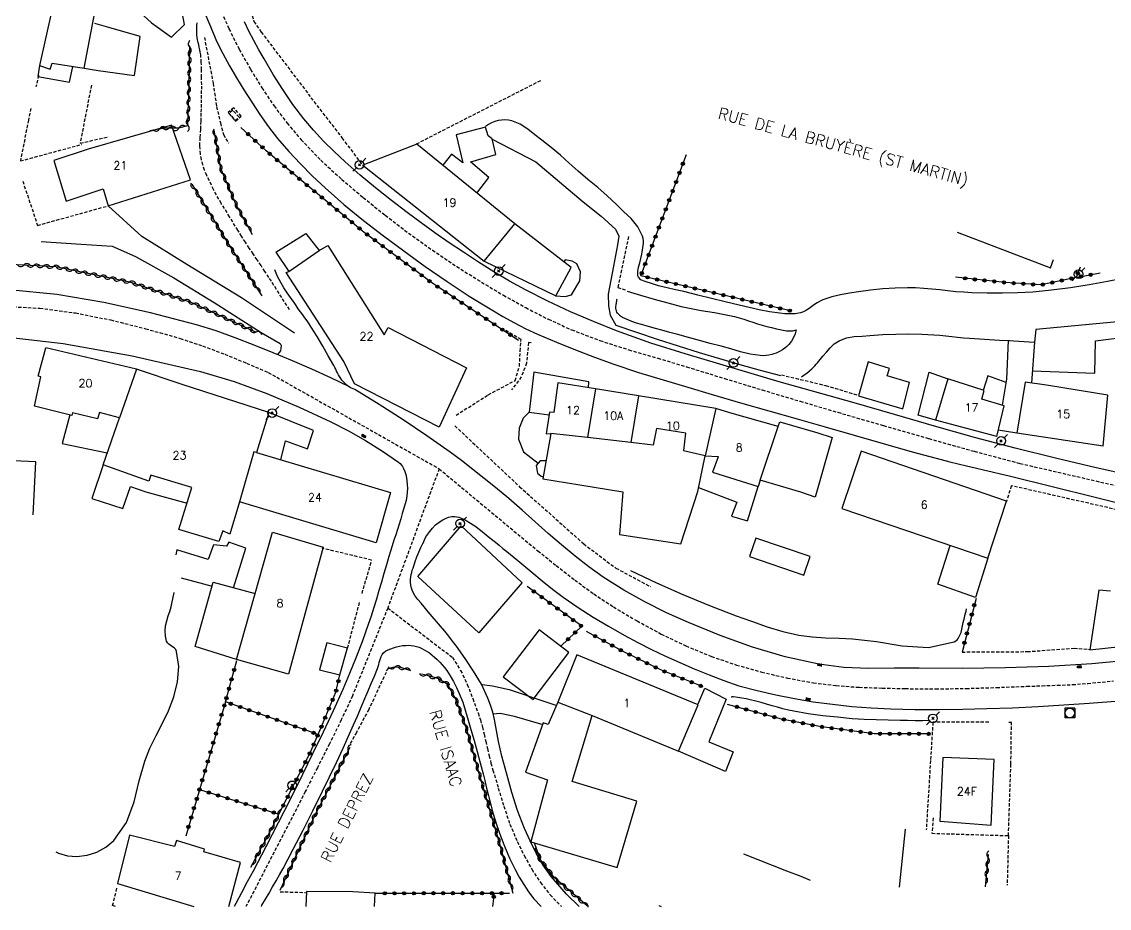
# Model space of a CAD drawing. Header units: millimetres. Extents: x 176000 to 177001, y 163000 to 164001.
# Drawn here: x 176612.2 to 176779.9, y 162999.7 to 163136.3 of the extents above; entities that cross this region are included whole.
import ezdxf
from ezdxf.enums import TextEntityAlignment as Align

# ---------------------------------------------------------------- set-up
doc = ezdxf.new("R2010")
doc.units = ezdxf.units.MM
doc.linetypes.add('DASHED', pattern=[0.75, 0.5, -0.25])
doc.layers.get('0').update_dxf_attribs({"linetype": 'CONTINUOUS'})
for name, color, linetype in [('W0001', 6, 'DASHED'), ('W0008', 7, 'CONTINUOUS'), ('W0014', 7, 'CONTINUOUS'), ('W0017', 7, 'CONTINUOUS'), ('W0070', 7, 'DASHED'), ('W0101', 7, 'CONTINUOUS'), ('W0104', 1, 'CONTINUOUS'), ('W0112', 1, 'DASHED'), ('W0211', 2, 'CONTINUOUS'), ('W0214', 2, 'CONTINUOUS'), ('W0300', 7, 'CONTINUOUS'), ('W0303', 7, 'CONTINUOUS'), ('W0310', 3, 'CONTINUOUS'), ('W0322', 7, 'CONTINUOUS'), ('W0323', 7, 'CONTINUOUS'), ('W0333', 7, 'CONTINUOUS'), ('W0401', 7, 'CONTINUOUS'), ('W0420', 7, 'CONTINUOUS'), ('W0473', 7, 'CONTINUOUS'), ('W0989', 7, 'CONTINUOUS'), ('W0991', 7, 'CONTINUOUS'), ('W1102', 7, 'CONTINUOUS')]:
    doc.layers.add(name, color=color, linetype=linetype)
doc.styles.get("Standard").update_dxf_attribs({"font": 'romans.shx', "width": 0.85})

# ---------------------------------------------------------------- blocks, each defined once
blk = doc.blocks.new('T473')
for p, q in [((-0.166667, 0.166667), (0.166667, -0.166667)), ((-0.166667, -0.166667), (0.166667, 0.166667)), ((0.500001, 0.500001), (1.000002, 1.000002)), ((-1.000002, -1.000002), (-0.500001, -0.500001))]:
    blk.add_line(p, q)
blk.add_ellipse((0, 0), major_axis=(0.471405, 0.471405), ratio=1, start_param=5.4977871438, end_param=11.780972451)
blk = doc.blocks.new('T401')
for p, q in [((-0.3, 0.3), (0, 0.3)), ((-0.3, -0.25), (-0.3, 0.3)), ((-0.3, 0.15), (0, 0.15)), ((-0.3, 0), (0, 0)), ((0, 0.3), (0, -0.25)), ((-0.3, -0.15), (0, -0.15)), ((-0.3, -0.25), (-0.3, -0.3)), ((-0.3, -0.3), (0, -0.3)), ((0, -0.3), (0, -0.25))]:
    blk.add_line(p, q)
blk = doc.blocks.new('T420')
for p, q in [((0.75, 0.75), (-0.75, 0.75)), ((-0.75, 0.75), (-0.75, -0.75)), ((0.75, 0.75), (0.75, -0.75)), ((0.75, -0.75), (-0.75, -0.75))]:
    blk.add_line(p, q)
blk.add_ellipse((0, 0), major_axis=(-0.53, 0.53), ratio=1, start_param=3.926991, end_param=10.210176)
blk = doc.blocks.new('t310o')
at = {"color": 0, "linetype": 'Continuous'}
for centre, start, end in [((-0.5, 0.38), 216.8699, 323.1304), ((0.5, -0.37), 36.8699, 143.1303)]:
    blk.add_arc(centre, 0.625, start, end, dxfattribs=at)
blk = doc.blocks.new('t323o')
at = {"color": 0, "linetype": 'Continuous'}
for radius in [0.25, 0.15]:
    blk.add_circle((0, 0), radius, dxfattribs=at)
blk = doc.blocks.new('t322o')
at = {"color": 0, "linetype": 'Continuous'}
for radius in [0.25, 0.15]:
    blk.add_circle((0, 0), radius, dxfattribs=at)

msp = doc.modelspace()

# ---------------------------------------------------------------- linework, layer by layer
at = {"layer": 'W0001'}
for points in [[(176642.76, 163138.49), (176644.19, 163135.24), (176645.78, 163132.06), (176647.52, 163128.97), (176649.27, 163126.12), (176651.14, 163123.36), (176653.15, 163120.69), (176655.31, 163118.14), (176658.34, 163114.99), (176661.56, 163112.04), (176664.89, 163109.23), (176668.29, 163106.5), (176671.87, 163103.76), (176675.54, 163101.13), (176679.29, 163098.61), (176683.11, 163096.21), (176686.49, 163094.2), (176689.93, 163092.27), (176693.43, 163090.47), (176697.02, 163088.85), (176701.38, 163087.19), (176705.82, 163085.78), (176710.29, 163084.48), (176714.74, 163083.15), (176720.56, 163081.36), (176726.39, 163079.59), (176732.23, 163077.85), (176738.07, 163076.14), (176745.07, 163074.1), (176752.07, 163072.09), (176759.09, 163070.14), (176766.14, 163068.27), (176782.76, 163064.43)], [(176610.21, 163092.45), (176615.04, 163092.18), (176620.53, 163091.45), (176625.97, 163090.37), (176631.34, 163089.03), (176636.65, 163087.52), (176640.12, 163086.38), (176643.53, 163085.09), (176646.9, 163083.71), (176650.25, 163082.29), (176676.59, 163067.44)], [(176676.59, 163067.44), (176668.67, 163045.99)], [(176676.59, 163067.44), (176691.81, 163054.79), (176694.64, 163052.54), (176697.5, 163050.3), (176700.43, 163048.16), (176703.46, 163046.16), (176707.1, 163044), (176710.82, 163041.98), (176714.64, 163040.15), (176718.56, 163038.53), (176722.41, 163037.21), (176726.32, 163036.11), (176730.28, 163035.2), (176734.28, 163034.47), (176737.81, 163034.03), (176741.36, 163033.78), (176744.91, 163033.65), (176748.45, 163033.57), (176753.14, 163033.53), (176757.83, 163033.6), (176762.51, 163033.74), (176767.2, 163033.93), (176769.54, 163034.01), (176771.88, 163034.09), (176774.23, 163034.19), (176776.57, 163034.37), (176780.54, 163034.75)], [(176668.67, 163045.99), (176663.23, 163032.47), (176661.5, 163028.74), (176659.68, 163025.05), (176657.82, 163021.39), (176655.96, 163017.72), (176654.94, 163015.71), (176653.91, 163013.71), (176652.87, 163011.7), (176651.83, 163009.7), (176650.79, 163007.7), (176649.75, 163005.7), (176648.72, 163003.7), (176647.69, 163001.68), (176646.81, 163000)], [(176668.67, 163045.99), (176678.63, 163038.39), (176679.9, 163036.38), (176680.92, 163034.23), (176681.78, 163032.03), (176682.58, 163029.82), (176682.94, 163028.74), (176683.26, 163027.64), (176683.54, 163026.54), (176683.79, 163025.43), (176684.04, 163024.32), (176684.3, 163023.22), (176684.58, 163022.11), (176684.89, 163021.02), (176685.71, 163018.24), (176686.55, 163015.45), (176687.49, 163012.7), (176688.63, 163010.02), (176689.7, 163007.85), (176690.88, 163005.73), (176692.2, 163003.69), (176693.71, 163001.78), (176695.43, 163000)]]:
    msp.add_lwpolyline(points, dxfattribs=at)
at = {"layer": 'W0008'}
for points in [[(176642.29, 163133.33), (176643.26, 163131.42), (176644.29, 163129.53), (176645.36, 163127.67), (176646.48, 163125.84), (176647.7, 163123.92), (176648.96, 163122.02), (176650.28, 163120.15), (176651.69, 163118.35), (176653.41, 163116.35), (176655.21, 163114.42), (176657.08, 163112.55), (176659, 163110.74), (176661.92, 163108.17), (176664.94, 163105.71), (176668.02, 163103.33), (176671.14, 163101.01), (176674.45, 163098.62), (176677.82, 163096.3), (176681.23, 163094.05), (176684.71, 163091.91), (176686.43, 163090.9), (176688.19, 163089.94), (176689.96, 163089.03), (176691.76, 163088.16)], [(176662.78, 163080.06), (176659.87, 163081.45), (176656.94, 163082.79), (176653.99, 163084.08), (176651.01, 163085.31), (176648.09, 163086.49), (176645.16, 163087.64), (176642.2, 163088.71), (176639.18, 163089.62), (176632.08, 163091.47), (176624.91, 163093.08), (176617.66, 163094.31), (176610.33, 163095.03), (176605.5, 163095.11), (176600.69, 163094.83), (176595.9, 163094.34), (176591.14, 163093.75), (176579.7, 163092.14), (176568.31, 163090.19), (176556.99, 163087.9), (176545.73, 163085.28)], [(176670.34, 163068.47), (176670.57, 163068.26), (176670.77, 163068.02), (176670.95, 163067.77), (176671.11, 163067.5), (176671.3, 163067.04), (176671.45, 163066.56), (176671.55, 163066.07), (176671.63, 163065.57), (176671.68, 163065), (176671.7, 163064.42), (176671.67, 163063.85), (176671.62, 163063.27), (176671.49, 163062.58), (176671.31, 163061.9), (176671.1, 163061.24), (176670.9, 163060.57), (176670.66, 163059.74), (176670.41, 163058.9), (176670.15, 163058.07), (176669.89, 163057.25), (176669.62, 163056.42), (176669.36, 163055.59), (176669.1, 163054.76), (176668.84, 163053.93), (176668.45, 163052.62), (176668.06, 163051.31), (176667.69, 163049.99), (176667.31, 163048.68), (176666.92, 163047.36), (176666.53, 163046.05), (176666.11, 163044.74), (176665.67, 163043.45), (176664.76, 163040.92), (176663.79, 163038.41), (176662.77, 163035.92), (176661.72, 163033.44), (176660.24, 163030.14), (176658.7, 163026.86), (176657.12, 163023.61), (176655.52, 163020.36), (176653.66, 163016.61), (176651.77, 163012.88), (176649.86, 163009.17), (176647.91, 163005.47)], [(176698.17, 163000), (176696.24, 163001.88), (176693.84, 163004.64), (176692.6, 163006.37), (176691.54, 163008.21), (176690.6, 163010.11), (176689.74, 163012.04), (176688.69, 163014.77), (176687.81, 163017.56), (176687.03, 163020.37), (176686.27, 163023.18), (176685.99, 163024.3), (176685.75, 163025.42), (176685.54, 163026.54), (176685.33, 163027.67), (176685.11, 163028.8), (176684.84, 163029.92), (176684.51, 163031.03), (176684.11, 163032.11), (176683.1, 163034.24), (176681.9, 163036.26), (176680.59, 163038.2), (176679.25, 163040.11), (176678.67, 163040.9), (176678.07, 163041.67), (176677.44, 163042.43), (176676.81, 163043.17), (176676.17, 163043.91), (176675.53, 163044.66), (176674.91, 163045.41), (176674.29, 163046.18), (176673.82, 163046.75), (176673.32, 163047.32), (176672.86, 163047.93), (176672.5, 163048.6), (176672.34, 163049.04), (176672.24, 163049.5), (176672.19, 163049.96), (176672.19, 163050.43), (176672.22, 163050.78), (176672.28, 163051.13), (176672.36, 163051.48), (176672.45, 163051.82), (176672.56, 163052.15), (176672.67, 163052.49), (176672.79, 163052.82), (176672.91, 163053.15), (176673.17, 163053.88), (176673.46, 163054.6), (176673.78, 163055.31), (176674.13, 163056.01)], [(176649.18, 163000), (176649.28, 163000.19), (176649.82, 163001.14), (176650.37, 163002.07), (176650.92, 163003.01), (176651.46, 163003.95), (176652, 163004.9), (176652.52, 163005.85), (176654.09, 163008.81), (176655.63, 163011.78), (176657.13, 163014.76), (176658.62, 163017.76), (176659.69, 163019.96), (176660.74, 163022.18), (176661.77, 163024.4), (176662.78, 163026.63), (176663.38, 163027.98), (176663.98, 163029.34), (176664.56, 163030.7), (176665.15, 163032.07), (176665.64, 163033.21), (176666.13, 163034.36), (176666.61, 163035.51), (176667.09, 163036.66), (176667.2, 163036.96), (176667.28, 163037.27), (176667.36, 163037.58), (176667.44, 163037.89), (176667.54, 163038.21), (176667.66, 163038.52), (176667.82, 163038.81), (176668.03, 163039.08), (176668.36, 163039.37), (176668.75, 163039.57), (176669.16, 163039.72), (176669.56, 163039.86), (176670.02, 163040), (176670.48, 163040.11), (176670.95, 163040.19), (176671.43, 163040.24), (176671.85, 163040.25), (176672.27, 163040.23), (176672.69, 163040.17), (176673.11, 163040.08), (176673.52, 163039.94), (176673.91, 163039.77), (176674.29, 163039.57), (176674.66, 163039.35), (176675.09, 163039.06), (176675.49, 163038.74), (176675.89, 163038.41), (176676.27, 163038.06), (176676.67, 163037.67), (176677.05, 163037.26), (176677.41, 163036.83), (176677.75, 163036.38), (176678.31, 163035.53), (176678.81, 163034.65), (176679.27, 163033.74), (176679.69, 163032.82), (176680.22, 163031.47), (176680.67, 163030.08), (176681.08, 163028.69), (176681.49, 163027.29), (176681.98, 163025.59), (176682.44, 163023.87), (176682.89, 163022.15), (176683.35, 163020.43), (176683.61, 163019.44), (176683.86, 163018.44), (176684.11, 163017.44), (176684.36, 163016.44), (176684.61, 163015.44), (176684.88, 163014.44), (176685.17, 163013.45), (176685.49, 163012.47), (176686.1, 163010.74), (176686.76, 163009.03), (176687.49, 163007.35), (176688.3, 163005.7), (176688.94, 163004.52), (176689.62, 163003.37), (176690.37, 163002.25), (176691.2, 163001.19), (176692.29, 163000)], [(176722.8, 163034), (176725.63, 163033.26), (176728.48, 163032.61), (176731.35, 163032.04), (176734.23, 163031.56), (176737.21, 163031.15), (176740.21, 163030.84), (176743.2, 163030.61), (176746.2, 163030.44), (176749.91, 163030.33), (176753.61, 163030.33), (176757.31, 163030.39), (176761.01, 163030.49), (176764.97, 163030.63), (176768.92, 163030.82), (176772.87, 163031.06), (176776.81, 163031.33), (176781.52, 163031.71), (176786.22, 163032.13), (176790.92, 163032.61), (176795.61, 163033.13)]]:
    msp.add_lwpolyline(points, dxfattribs=at)
at = {"layer": 'W0014'}
for points in [[(176640.46, 163137.62), (176641.02, 163136.31), (176641.34, 163135.57), (176641.65, 163134.83), (176641.96, 163134.09), (176642.26, 163133.35)], [(176784.16, 163066.22), (176777.87, 163067.6), (176771.61, 163069.06), (176765.36, 163070.6), (176759.14, 163072.25), (176752.94, 163074), (176746.76, 163075.8), (176740.58, 163077.58), (176736.73, 163078.66), (176732.87, 163079.74), (176729.02, 163080.83), (176725.18, 163081.96), (176719.85, 163083.55), (176714.51, 163085.13), (176709.2, 163086.82), (176703.95, 163088.69), (176700.37, 163090.11), (176696.83, 163091.63), (176693.34, 163093.26), (176689.9, 163095), (176687.45, 163096.35), (176685.04, 163097.79), (176682.67, 163099.28), (176680.32, 163100.8), (176678.12, 163102.27), (176675.94, 163103.78), (176673.8, 163105.33), (176671.67, 163106.92), (176669.22, 163108.8), (176666.78, 163110.72), (176664.4, 163112.69), (176662.08, 163114.75), (176660.41, 163116.32), (176658.78, 163117.93), (176657.21, 163119.61), (176655.72, 163121.36), (176654.05, 163123.57), (176652.49, 163125.86), (176651.02, 163128.2), (176649.59, 163130.58), (176648.78, 163131.98), (176648.01, 163133.41), (176647.27, 163134.86), (176646.58, 163136.32)], [(176663.61, 163079.64), (176663.35, 163079.74), (176663.1, 163079.85), (176662.86, 163079.99), (176662.64, 163080.14), (176662.35, 163080.35), (176662.09, 163080.59), (176661.84, 163080.84), (176661.61, 163081.11), (176661.42, 163081.37), (176661.24, 163081.64), (176661.08, 163081.92), (176660.93, 163082.21), (176660.79, 163082.5), (176660.64, 163082.78), (176660.5, 163083.07), (176660.34, 163083.35), (176659.49, 163084.84), (176658.64, 163086.33), (176657.78, 163087.82), (176656.87, 163089.28), (176656.55, 163089.76), (176656.23, 163090.24), (176655.89, 163090.71), (176655.56, 163091.18), (176655.22, 163091.65), (176654.88, 163092.11), (176654.55, 163092.58), (176654.22, 163093.06), (176653.69, 163093.81), (176653.16, 163094.57), (176652.64, 163095.34), (176652.17, 163096.13), (176651.91, 163096.61), (176651.68, 163097.09), (176651.47, 163097.58), (176651.27, 163098.09)], [(176703.8, 163089.56), (176707, 163088.47), (176710.22, 163087.41), (176713.44, 163086.37), (176716.67, 163085.37), (176719.8, 163084.43), (176722.93, 163083.52), (176726.07, 163082.64), (176729.22, 163081.79)], [(176607.88, 163087.99), (176618.63, 163086.77), (176629.27, 163084.86), (176639.78, 163082.41), (176644.97, 163080.89), (176650.04, 163079.05), (176655.02, 163076.96), (176659.91, 163074.69), (176662.62, 163073.3), (176665.26, 163071.8), (176667.84, 163070.18), (176670.34, 163068.46)], [(176691.76, 163088.16), (176694.67, 163086.93), (176697.61, 163085.75), (176700.56, 163084.62), (176703.54, 163083.55), (176707.31, 163082.3), (176711.1, 163081.13), (176714.9, 163080), (176718.7, 163078.88), (176723.05, 163077.61), (176727.41, 163076.36), (176731.77, 163075.13), (176736.12, 163073.89), (176740.58, 163072.61), (176745.04, 163071.32), (176749.5, 163070.05), (176753.98, 163068.85), (176755.29, 163068.51), (176756.59, 163068.19), (176757.9, 163067.88), (176759.21, 163067.58), (176760.52, 163067.28), (176761.83, 163066.97), (176763.14, 163066.66), (176764.45, 163066.35), (176771.08, 163064.72), (176777.71, 163063.08), (176784.34, 163061.42)], [(176783.74, 163038), (176777.19, 163037.38), (176770.55, 163036.97), (176763.89, 163036.75), (176757.24, 163036.68), (176750.59, 163036.7), (176746.73, 163036.7), (176742.85, 163036.69), (176738.97, 163036.85), (176735.11, 163037.33), (176729.94, 163038.47), (176724.88, 163039.98), (176719.92, 163041.77), (176715.03, 163043.75), (176711.63, 163045.26), (176708.3, 163046.93), (176705.05, 163048.75), (176701.89, 163050.75), (176699.68, 163052.31), (176697.54, 163053.97), (176695.45, 163055.71), (176693.41, 163057.49), (176691.4, 163059.29), (176689.38, 163061.08), (176687.33, 163062.85), (176685.25, 163064.58), (176683.53, 163065.96), (176681.8, 163067.34), (176680.06, 163068.7), (176678.28, 163070.02), (176674.68, 163072.53), (176671.04, 163074.98), (176667.35, 163077.34), (176663.61, 163079.64)], [(176674.12, 163056), (176674.32, 163056.48), (176674.55, 163056.94), (176674.82, 163057.38), (176675.13, 163057.8), (176675.57, 163058.31), (176676.05, 163058.79), (176676.58, 163059.22), (176677.15, 163059.58), (176677.59, 163059.8), (176678.04, 163059.97), (176678.52, 163060.08), (176679.02, 163060.11), (176679.61, 163060), (176680.16, 163059.79), (176680.68, 163059.52), (176681.18, 163059.23), (176682.11, 163058.64), (176682.98, 163057.97), (176683.82, 163057.27), (176684.67, 163056.59), (176685.25, 163056.12), (176685.84, 163055.65), (176686.42, 163055.18), (176687, 163054.71), (176687.58, 163054.24), (176688.16, 163053.76), (176688.74, 163053.29), (176689.32, 163052.82), (176690.9, 163051.51), (176692.48, 163050.18), (176694.08, 163048.88), (176695.73, 163047.64), (176698.01, 163046.08), (176700.34, 163044.6), (176702.71, 163043.18), (176705.11, 163041.82), (176707.21, 163040.69), (176709.34, 163039.62), (176711.49, 163038.59), (176713.67, 163037.61), (176715.92, 163036.63), (176718.2, 163035.71), (176720.49, 163034.83), (176722.8, 163033.99)], [(176647.92, 163005.46), (176647.01, 163003.8), (176646.11, 163002.13), (176645.23, 163000.47), (176644.98, 163000)]]:
    msp.add_lwpolyline(points, dxfattribs=at)
at = {"layer": 'W0017'}
for points in [[(176684.75, 163118.21), (176691.51, 163114.74), (176698.8, 163108.59), (176701.54, 163106.34), (176703.79, 163104.37), (176704.28, 163103.26), (176704.07, 163101.93), (176703.49, 163098.65), (176702.64, 163094.33), (176702.68, 163092.55), (176702.96, 163091.11), (176703.81, 163089.56)], [(176654.3, 163088.36), (176646.1, 163093.79), (176637.71, 163098.94), (176630.77, 163103.21), (176625.58, 163107.96)], [(176615.26, 163102.46), (176621.41, 163102.06), (176626.19, 163101.74), (176629.8, 163100.14), (176635.68, 163096.88), (176641.92, 163093.07), (176649.17, 163088.46), (176652.07, 163086.73), (176652.25, 163086.42), (176652.13, 163085.59), (176651.65, 163085.03)], [(176694.55, 163094.07), (176696.02, 163093.97), (176696.98, 163094.26), (176698.26, 163096.4), (176698.37, 163097.77), (176697.79, 163099), (176697.08, 163099.45), (176695.99, 163099.66), (176695.84, 163099.36)], [(176683.22, 163034.2), (176684.82, 163034.02), (176687.37, 163033.43), (176692.75, 163031.62), (176694.74, 163030.98)], [(176692.62, 163027.98), (176688.2, 163029.27), (176685.99, 163029.74), (176684.84, 163029.61)]]:
    msp.add_lwpolyline(points, dxfattribs=at)
at = {"layer": 'W0070'}
msp.add_lwpolyline([(176653.52, 163091.97), (176652.72, 163093.21), (176651.93, 163094.46), (176651.13, 163095.7), (176650.33, 163096.93), (176649.74, 163097.84), (176649.14, 163098.74), (176648.53, 163099.65), (176647.92, 163100.55), (176647.32, 163101.45), (176646.72, 163102.36), (176646.14, 163103.27), (176645.56, 163104.19), (176644.29, 163106.26), (176643.01, 163108.33), (176641.81, 163110.45), (176640.76, 163112.65), (176640.44, 163113.45), (176640.16, 163114.26), (176639.94, 163115.09), (176639.78, 163115.94), (176639.7, 163117.21), (176639.74, 163118.49), (176639.84, 163119.76), (176639.89, 163121.02), (176639.91, 163121.71), (176639.92, 163122.41), (176639.94, 163123.11), (176639.95, 163123.81), (176639.97, 163124.51), (176639.97, 163125.21), (176639.98, 163125.91), (176639.98, 163126.61), (176639.97, 163127.76), (176639.96, 163128.92), (176639.92, 163130.08), (176639.83, 163131.23), (176639.77, 163131.62), (176639.7, 163132), (176639.61, 163132.38), (176639.52, 163132.76), (176639.43, 163133.14), (176639.35, 163133.52), (176639.28, 163133.9), (176639.24, 163134.29), (176639.21, 163134.75), (176639.22, 163135.21), (176639.25, 163135.67), (176639.3, 163136.13)], dxfattribs=at)
at = {"layer": 'W0101'}
for points in [[(176625.92, 163141.95), (176632.25, 163136.14), (176635.31, 163133.93), (176637.33, 163135.91), (176636.99, 163137.79), (176635.51, 163139.58), (176637.89, 163141.96)], [(176688.27, 163105.16), (176673.13, 163117.46), (176664.82, 163114.23)], [(176664.82, 163114.23), (176683.51, 163099.42)], [(176683.51, 163099.42), (176688.27, 163105.16)], [(176653.41, 163097.86), (176658.11, 163101.05)], [(176658.11, 163101.05), (176659.44, 163101.84), (176668.12, 163088.07), (176668.72, 163089.22), (176680.79, 163083.02), (176676.6, 163073.86)], [(176661.9, 163083.98), (176653, 163097.68), (176653.41, 163097.86), (176653.4, 163097.86)], [(176627.3, 163075.27), (176624.22, 163076.12), (176623.93, 163075.15), (176620.09, 163076.08), (176619.96, 163075.67), (176614.19, 163077.08), (176615.18, 163081.61), (176614.77, 163081.69), (176615.95, 163086.09)], [(176629.93, 163082.79), (176629.94, 163082.81), (176615.95, 163086.09)], [(176650.34, 163076.11), (176636.96, 163080.43), (176636.95, 163080.43), (176629.93, 163082.79)], [(176676.6, 163073.87), (176663.56, 163080.55), (176661.9, 163083.98)], [(176762.55, 163072.44), (176763.68, 163077.15), (176760.25, 163078.18), (176760.59, 163079.48), (176755.01, 163081.32), (176753.12, 163074.91)], [(176778.97, 163070.95), (176779.68, 163078.81), (176770.22, 163080.3), (176766.95, 163080.81), (176765.66, 163072.91)], [(176700.7, 163079.75), (176694.87, 163080.7), (176694.26, 163076.1), (176693.62, 163076.16), (176693.08, 163072.82), (176693.8, 163072.89)], [(176707.32, 163078.67), (176700.7, 163079.75)], [(176719.25, 163076.73), (176707.32, 163078.67)], [(176650.34, 163076.11), (176648.45, 163069.94)], [(176728.83, 163073.94), (176721.39, 163076.08), (176719.25, 163076.73)], [(176645.82, 163062.37), (176644.32, 163057.39), (176643.22, 163057.88), (176642.61, 163056.25), (176636.45, 163058.07), (176638.47, 163064.57), (176632.15, 163066.48), (176631.82, 163065.52), (176624.77, 163068.05), (176627.3, 163075.27), (176627.3, 163075.27)], [(176762.55, 163072.44), (176753.12, 163074.91)], [(176699.48, 163072.24), (176693.8, 163072.89)], [(176717.61, 163069.46), (176714.28, 163070.23), (176714.29, 163070.25), (176714.61, 163072.94), (176710.09, 163073.63), (176709.56, 163071.09)], [(176726.1, 163065.67), (176728.83, 163073.94)], [(176778.97, 163070.95), (176765.66, 163072.91)], [(176706.15, 163071.48), (176699.48, 163072.24)], [(176709.56, 163071.09), (176706.15, 163071.48)], [(176648.45, 163069.94), (176669.1, 163063.8)], [(176717.61, 163069.46), (176719.62, 163069.31), (176719.62, 163069.3), (176718.71, 163066.93), (176725.79, 163064.72)], [(176741.62, 163070.17), (176738.65, 163061.32), (176761.17, 163053.65), (176764.04, 163062.44)], [(176764.04, 163062.44), (176741.62, 163070.17)], [(176726.1, 163065.67), (176725.79, 163064.72)], [(176666.89, 163056.04), (176645.82, 163062.37)], [(176669.1, 163063.8), (176666.89, 163056.04)], [(176716.53, 163031.08), (176697.82, 163038.8), (176694.88, 163031.49)], [(176694.88, 163031.49), (176700.2, 163029.44)], [(176700.2, 163029.44), (176700.2, 163029.44), (176713.5, 163023.91), (176716.53, 163031.08)], [(176645.97, 163006.79), (176640.29, 163008.44), (176640.42, 163008.86), (176636.11, 163010.16), (176635.77, 163009.25), (176628.85, 163010.98), (176626.98, 163003.54), (176638.77, 163000)], [(176644.15, 163000), (176645.97, 163006.79)]]:
    msp.add_lwpolyline(points, dxfattribs=at)
for points in [[(176619.07, 163108.66), (176624.8, 163110.55), (176625.58, 163107.96), (176638.25, 163111.95), (176635.33, 163120.41), (176622.47, 163116.67), (176622.48, 163116.67), (176617.21, 163114.93)], [(176658.69, 163055.36), (176655.55, 163043.9), (176655.55, 163043.89), (176653.34, 163035.8), (176645.33, 163038.06), (176650.89, 163057.68)], [(176762.16, 163022.64), (176754.23, 163022.95), (176753.75, 163013.16), (176761.67, 163012.52)]]:
    msp.add_lwpolyline(points, close=True, dxfattribs=at)
at = {"layer": 'W0104'}
for points in [[(176624.98, 163153.83), (176621.21, 163157.43), (176614.98, 163129.58), (176616.65, 163128.99), (176616.92, 163129.94), (176621.85, 163129.17), (176623.96, 163140.28)], [(176621.85, 163129.17), (176624.02, 163128.79), (176629.61, 163128.06), (176630.5, 163134.05), (176625.31, 163135.54), (176623.52, 163136.06)], [(176614.98, 163129.58), (176614.71, 163127.88), (176619.61, 163127), (176620.11, 163129.44)], [(176682.4, 163109.93), (176684.23, 163112.32), (176681.43, 163114.72), (176681.46, 163114.73), (176685.33, 163115.85), (176684.75, 163118.28), (176684.13, 163118.75), (176683.73, 163120.08), (176679.23, 163118.9), (176680.24, 163114.58), (176680.25, 163114.58), (176678.5, 163115.9), (176677.14, 163114.2)], [(176694.57, 163094.07), (176696.93, 163098.48), (176688.27, 163105.16)], [(176651.4, 163100.8), (176656.05, 163103.67)], [(176656.05, 163103.67), (176658.11, 163101.05)], [(176651.4, 163100.8), (176653.41, 163097.86)], [(176683.51, 163099.42), (176694.57, 163094.07)], [(176768.03, 163082.53), (176777.66, 163082.19), (176777.75, 163087.18), (176785.78, 163088.17), (176785.55, 163090.47), (176768.55, 163088.9), (176768.36, 163086.93)], [(176763.43, 163077.23), (176764.1, 163081.27), (176764.38, 163087.19), (176768.36, 163086.93), (176767.89, 163080.66)], [(176748.08, 163076.69), (176749.11, 163080.73), (176745.67, 163081.77), (176746.01, 163082.87), (176742.7, 163083.92), (176741.21, 163078.68)], [(176699.6, 163079.93), (176699.65, 163080.83), (176691.19, 163082.34), (176690.44, 163076.14), (176693.56, 163075.78)], [(176753.12, 163074.91), (176750.41, 163075.68), (176752.15, 163082.34), (176755.01, 163081.32)], [(176764.01, 163080.74), (176761.16, 163081.78), (176760.47, 163079.52)], [(176741.21, 163078.68), (176748.08, 163076.69)], [(176619.66, 163075.74), (176618.49, 163071.32), (176625.42, 163069.89)], [(176652.18, 163068.83), (176652.92, 163071.73), (176656.27, 163070.53), (176657.2, 163073.36), (176650.34, 163076.11)], [(176690.44, 163076.14), (176689.54, 163075.23), (176688.92, 163073.68), (176688.81, 163072), (176689.57, 163070.07), (176691.85, 163068.3)], [(176728.83, 163073.94), (176729.09, 163074.67), (176734.96, 163072.98), (176737.16, 163072.28), (176734.57, 163063.09), (176732.37, 163063.84), (176726.1, 163065.67)], [(176693.8, 163072.89), (176692.58, 163065.9)], [(176765.66, 163072.91), (176762.78, 163073.38)], [(176704.92, 163063.91), (176704.4, 163057.33), (176713.83, 163055.86), (176716.46, 163063.95), (176717.61, 163069.46)], [(176614.42, 163068.5), (176610.96, 163068.67), (176607.29, 163068.81), (176606.95, 163065.01), (176606.88, 163064.99), (176606.7, 163061.35)], [(176613.98, 163060.35), (176614.42, 163068.5)], [(176624.77, 163068.05), (176623.05, 163062.88), (176627.83, 163061.34), (176629.02, 163064.69), (176631.38, 163063.9), (176631.39, 163063.89), (176637.72, 163062.16)], [(176693.07, 163068.69), (176692.14, 163068.67), (176691.57, 163067.95), (176691.73, 163066.78), (176692.31, 163066.29), (176692.63, 163066.2)], [(176692.58, 163065.9), (176698.29, 163064.98)], [(176698.29, 163064.98), (176704.92, 163063.91)], [(176716.58, 163064.55), (176722.48, 163062.31), (176721.65, 163060.12), (176724.12, 163059.4), (176725.79, 163064.72)], [(176682.72, 163042.15), (176673.31, 163050.87), (176679.97, 163058.63), (176689.36, 163049.91)], [(176641.78, 163055.73), (176640.99, 163053.48), (176636.17, 163054.98), (176635.98, 163054.19)], [(176644.88, 163049.12), (176646.81, 163055.23), (176644.19, 163056.13), (176643.83, 163055.52), (176641.78, 163055.73)], [(176761.17, 163053.65), (176759.26, 163047.59), (176753.48, 163049.69), (176755.37, 163055.63)], [(176636.84, 163050.65), (176641.58, 163049.35)], [(176645.33, 163038.06), (176638.98, 163040.04), (176641.75, 163049.96), (176648.21, 163048.24)], [(176689.37, 163049.9), (176682.72, 163042.15)], [(176780.1, 163048.61), (176778.27, 163048.75), (176776.9, 163039.53)], [(176662.48, 163039.82), (176659.26, 163040.64), (176658.14, 163036.47), (176661.28, 163035.69)], [(176776.9, 163039.53), (176786.79, 163040.62), (176786.79, 163040.54), (176792.7, 163041.21)], [(176661.28, 163035.69), (176662.48, 163039.83)], [(176716.49, 163031.1), (176717.53, 163033.64), (176720.82, 163031.93), (176718.18, 163025.39), (176721.9, 163023.83), (176720.71, 163020.81), (176713.5, 163023.91)], [(176694.88, 163031.49), (176693.39, 163028.05), (176692.62, 163028.3), (176689.89, 163020.68), (176693.27, 163019.53), (176690.71, 163009.98), (176704.05, 163006.03), (176707.04, 163016.21), (176697.1, 163019.28), (176700.2, 163029.44)], [(176656.12, 163002.32), (176656.06, 163000)], [(176666.62, 163000), (176666.72, 163002.03), (176663.26, 163002.26), (176656.12, 163002.32)]]:
    msp.add_lwpolyline(points, dxfattribs=at)
for points in [[(176724.41, 163053.92), (176732.79, 163051.07), (176733.76, 163053.92), (176725.39, 163056.77)], [(176691.99, 163042.64), (176686.47, 163035.37), (176691.07, 163031.88), (176696.59, 163039.15)]]:
    msp.add_lwpolyline(points, close=True, dxfattribs=at)
at = {"layer": 'W0112'}
for points in [[(176652.78, 163139.67), (176647.79, 163137.79), (176647.77, 163137.26), (176648.02, 163136.36), (176649.16, 163134.73), (176656.85, 163124.61)], [(176640.4, 163133.9), (176641.75, 163126.84), (176642.28, 163123.24), (176642.86, 163120.74), (176643.33, 163118.93), (176644.15, 163117.59)], [(176614.85, 163128.06), (176614.44, 163126.31)], [(176622.98, 163126.55), (176621.25, 163117.63), (176625.67, 163118.58)], [(176673.11, 163117.51), (176692.36, 163127.34)], [(176656.83, 163124.62), (176661.61, 163118.42), (176664.9, 163114.05)], [(176613.67, 163122.97), (176613.26, 163121.17), (176612.05, 163114.87), (176621.51, 163117.43)], [(176645.74, 163121.6), (176644.77, 163122.69), (176644.18, 163122.16), (176645.15, 163121.08)], [(176645.15, 163121.08), (176645.74, 163121.6)], [(176612.4, 163111.76), (176614.68, 163104.95), (176625.58, 163107.96)], [(176705.76, 163103.22), (176704.11, 163095.39), (176705.24, 163095.02)], [(176679.19, 163075.7), (176684.17, 163078.84), (176688.3, 163081.05), (176688.97, 163083.23), (176689.08, 163085.58), (176689.21, 163087.35), (176686.52, 163088.96)], [(176690.75, 163086.85), (176690.36, 163086.89), (176690.06, 163083.72), (176689.25, 163081.6), (176687.76, 163079.61)], [(176729.34, 163081.91), (176736.17, 163080.28), (176741.13, 163078.79)], [(176679.02, 163074.05), (176689, 163064.68), (176698.87, 163055.88), (176703.83, 163052.14), (176709.19, 163049.26)], [(176782.57, 163060.79), (176764.79, 163064.83), (176764.04, 163062.42)], [(176664.71, 163048.24), (176666.18, 163053.37), (176658.54, 163055.2)], [(176662.48, 163039.82), (176664.38, 163047.1)], [(176757.2, 163039.21), (176767.27, 163039.27), (176774.47, 163039.8), (176776.97, 163039.62)], [(176668.41, 163036.08), (176665.74, 163030.37), (176663.85, 163026.83), (176662.63, 163024.7)], [(176761.31, 163028.42), (176752.71, 163028.39), (176752.32, 163022.5), (176752.33, 163022.49), (176751.68, 163011.81)], [(176752.76, 163013.65), (176752.54, 163011.28), (176764.35, 163010.92), (176764.73, 163021.93), (176764.73, 163021.96), (176764.81, 163028.33), (176764.4, 163028.33)], [(176764.35, 163010.92), (176764.15, 163003.28)], [(176626.7, 163000), (176626.24, 163000.14), (176626.96, 163002.93)], [(176652.07, 163002.28), (176655.98, 163002.16)]]:
    msp.add_lwpolyline(points, dxfattribs=at)
msp.add_lwpolyline([(176646.07, 163121.77), (176644.92, 163123.08), (176644.07, 163122.33), (176645.21, 163121.02)], close=True, dxfattribs=at)
at = {"layer": 'W0211'}
for points in [[(176781.7, 163096.7), (176779.63, 163096.31), (176776.77, 163095.81), (176773.89, 163095.34), (176771.01, 163094.95), (176768.11, 163094.67), (176765.76, 163094.54), (176763.41, 163094.49), (176761.06, 163094.51), (176758.71, 163094.57), (176757.47, 163094.63), (176756.23, 163094.73), (176754.99, 163094.86), (176753.75, 163095), (176752.52, 163095.13), (176751.28, 163095.24), (176750.03, 163095.31), (176748.79, 163095.33), (176746.89, 163095.28), (176744.99, 163095.16), (176743.1, 163094.96), (176741.22, 163094.7), (176739.84, 163094.48), (176738.46, 163094.23), (176737.1, 163093.91), (176735.76, 163093.47), (176735.3, 163093.26), (176734.87, 163093.01), (176734.45, 163092.73), (176734.05, 163092.44), (176733.64, 163092.15), (176733.21, 163091.88), (176732.75, 163091.65), (176732.27, 163091.48), (176731.48, 163091.33), (176730.68, 163091.3), (176729.89, 163091.34), (176729.11, 163091.4), (176727.52, 163091.61), (176725.94, 163091.92), (176724.39, 163092.3), (176722.83, 163092.66), (176720.7, 163093.15), (176718.58, 163093.68), (176716.45, 163094.21), (176714.33, 163094.74), (176713.03, 163095.03), (176711.73, 163095.3), (176710.42, 163095.61), (176709.15, 163096.02), (176708.68, 163096.17), (176708.18, 163096.33), (176707.69, 163096.58), (176707.31, 163096.97), (176707.22, 163097.18), (176707.2, 163097.41), (176707.22, 163097.62), (176707.24, 163097.83), (176707.34, 163098.5), (176707.51, 163099.17), (176707.7, 163099.83), (176707.83, 163100.49), (176707.88, 163100.83), (176707.94, 163101.17), (176708, 163101.51), (176708.04, 163101.85), (176708.07, 163102.21), (176708.07, 163102.56), (176708.03, 163102.92), (176707.94, 163103.27), (176707.21, 163104.72), (176706.17, 163105.98), (176705.02, 163107.08), (176703.92, 163108.16), (176702.51, 163109.51), (176701.03, 163110.79), (176699.53, 163112.03), (176698.04, 163113.29), (176696.65, 163114.51), (176695.28, 163115.74), (176693.88, 163116.95), (176692.42, 163118.09), (176691.35, 163118.92), (176690.27, 163119.77), (176689.09, 163120.53), (176687.8, 163121.07), (176687.28, 163121.18), (176686.74, 163121.21), (176686.21, 163121.17), (176685.68, 163121.08), (176685.16, 163120.94), (176684.66, 163120.74), (176684.18, 163120.49), (176683.74, 163120.18)], [(176731.63, 163088.86), (176731.45, 163088.25), (176731.19, 163087.67), (176730.88, 163087.11), (176730.5, 163086.6), (176730.2, 163086.29), (176729.86, 163086.03), (176729.5, 163085.79), (176729.14, 163085.58), (176728.84, 163085.41), (176728.53, 163085.26), (176728.2, 163085.13), (176727.87, 163085.04), (176727.43, 163084.94), (176726.98, 163084.89), (176726.53, 163084.87), (176726.08, 163084.88), (176724.54, 163085.1), (176723.03, 163085.48), (176721.55, 163085.92), (176720.07, 163086.33), (176718.39, 163086.76), (176716.71, 163087.21), (176715.04, 163087.66), (176713.36, 163088.12), (176712.14, 163088.45), (176710.92, 163088.78), (176709.71, 163089.12), (176708.5, 163089.47), (176707.76, 163089.69), (176707.03, 163089.9), (176706.3, 163090.14), (176705.59, 163090.43), (176705.23, 163090.59), (176704.87, 163090.76), (176704.52, 163090.97), (176704.22, 163091.24), (176704.09, 163091.4), (176703.99, 163091.57), (176703.92, 163091.76), (176703.87, 163091.95), (176703.85, 163092.12), (176703.84, 163092.29), (176703.85, 163092.46), (176703.86, 163092.63), (176703.89, 163092.79), (176703.91, 163092.96), (176703.94, 163093.12), (176703.96, 163093.29), (176703.97, 163093.37), (176703.99, 163093.46), (176704, 163093.54), (176704.02, 163093.63)], [(176752.26, 163028.64), (176751.11, 163028.63), (176749.96, 163028.63), (176748.81, 163028.64), (176747.67, 163028.67), (176745.81, 163028.7), (176743.95, 163028.75), (176742.1, 163028.82), (176740.24, 163028.94), (176737.99, 163029.15), (176735.74, 163029.39), (176733.5, 163029.7), (176731.28, 163030.08), (176730.42, 163030.26), (176729.58, 163030.47), (176728.74, 163030.7), (176727.9, 163030.94), (176727.07, 163031.19), (176726.23, 163031.42), (176725.39, 163031.64), (176724.54, 163031.84), (176723.9, 163031.98), (176723.27, 163032.12), (176722.62, 163032.22), (176721.97, 163032.28), (176721.87, 163032.28), (176721.78, 163032.28), (176721.68, 163032.27), (176721.59, 163032.25)]]:
    msp.add_lwpolyline(points, dxfattribs=at)
at = {"layer": 'W0214'}
for points in [[(176705.57, 163094.83), (176707.64, 163094.17), (176709.72, 163093.56), (176711.82, 163092.99), (176713.92, 163092.46), (176714.94, 163092.24), (176715.97, 163092.03), (176717, 163091.85), (176718.03, 163091.68), (176719.06, 163091.5), (176720.08, 163091.32), (176721.11, 163091.11), (176722.13, 163090.88), (176722.85, 163090.69), (176723.56, 163090.48), (176724.27, 163090.26), (176724.97, 163090.03), (176725.68, 163089.8), (176726.39, 163089.58), (176727.1, 163089.38), (176727.82, 163089.2), (176728.58, 163089.02), (176729.35, 163088.84), (176730.13, 163088.72), (176730.92, 163088.69), (176731.11, 163088.7), (176731.3, 163088.74), (176731.48, 163088.79), (176731.66, 163088.87)], [(176732.45, 163081.63), (176732.87, 163081.9), (176733.27, 163082.19), (176733.66, 163082.51), (176734.03, 163082.84), (176734.26, 163083.06), (176734.48, 163083.3), (176734.69, 163083.54), (176734.9, 163083.79), (176735.1, 163084.04), (176735.31, 163084.29), (176735.52, 163084.53), (176735.74, 163084.77), (176736.3, 163085.4), (176736.86, 163086.07), (176737.49, 163086.69), (176738.23, 163087.18), (176739.38, 163087.6), (176740.59, 163087.8), (176741.8, 163087.88), (176742.98, 163087.96), (176744.98, 163088.12), (176746.98, 163088.2), (176748.98, 163088.22), (176750.99, 163088.19), (176751.91, 163088.15), (176752.84, 163088.09), (176753.76, 163088.01), (176754.68, 163087.91), (176755.6, 163087.81), (176756.52, 163087.72), (176757.44, 163087.63), (176758.36, 163087.55), (176759.9, 163087.45), (176761.44, 163087.35), (176762.98, 163087.27), (176764.52, 163087.19)]]:
    msp.add_lwpolyline(points, dxfattribs=at)
at = {"layer": 'W0300'}
for points in [[(176706.08, 163051.79), (176710.09, 163049.89), (176714.15, 163048.09), (176718.25, 163046.39), (176722.39, 163044.81), (176724.75, 163043.94), (176727.14, 163043.11), (176729.56, 163042.38), (176732.02, 163041.82), (176734.08, 163041.53), (176736.15, 163041.4), (176738.23, 163041.33), (176740.29, 163041.25), (176744.03, 163040.81), (176747.95, 163040.15), (176752.03, 163039.93), (176755.99, 163040.79), (176756.22, 163040.92), (176756.42, 163041.1), (176756.58, 163041.3), (176756.72, 163041.52), (176757.04, 163042.24), (176757.24, 163043), (176757.38, 163043.76), (176757.55, 163044.5), (176757.64, 163044.85), (176757.73, 163045.19), (176757.82, 163045.53), (176757.9, 163045.88)], [(176617.51, 163008.41), (176617.9, 163008.24), (176619.3, 163007.8), (176620.75, 163007.69), (176622.31, 163007.91), (176623.82, 163008.39), (176625.23, 163009.15), (176626.45, 163010.18), (176628.39, 163012.95), (176629.57, 163016.14), (176630.35, 163019.35), (176631.2, 163022.39), (176632, 163024.4), (176632.96, 163026.33), (176633.95, 163028.24), (176634.88, 163030.17), (176635.71, 163032.33), (176636.27, 163034.6), (176636.44, 163036.96), (176636.12, 163039.31), (176636, 163039.58), (176635.8, 163039.8), (176635.58, 163039.97), (176635.35, 163040.12), (176635.13, 163040.26), (176634.9, 163040.42), (176634.7, 163040.62), (176634.56, 163040.88), (176634.38, 163041.67), (176634.35, 163042.47), (176634.43, 163043.27), (176634.6, 163044.04), (176634.82, 163044.76), (176635.05, 163045.47), (176635.27, 163046.19), (176635.44, 163046.92), (176635.69, 163048.13), (176635.76, 163048.4)], [(176733.84, 163004.01), (176732.38, 163004.6), (176730.18, 163005.47), (176727.99, 163006.34), (176725.78, 163007.19), (176723.58, 163008.04)], [(176710.43, 163000.18), (176710.81, 163000)]]:
    msp.add_lwpolyline(points, dxfattribs=at)
at = {"layer": 'W0303'}
msp.add_lwpolyline([(176748.41, 163011.93), (176747.5, 163002.98)], dxfattribs=at)
at = {"layer": 'W0310'}
for points in [[(176632.01, 163119.55), (176634.28, 163119.96), (176636.46, 163119.95), (176637.84, 163120.32), (176637.91, 163122.39), (176638.04, 163126.43), (176638.15, 163132.63)], [(176647.8, 163103.5), (176645.26, 163108.23), (176642.91, 163113.72), (176641.91, 163119.6)], [(176638.44, 163111.27), (176644.1, 163102.03), (176649.26, 163094.09)], [(176648.33, 163088.51), (176638.38, 163093.08), (176628.9, 163096.2), (176617.5, 163098.55), (176609.58, 163098.99)], [(176672.22, 163036.29), (176670.68, 163036.82), (176669.68, 163036.87), (176668.7, 163036.64), (176668.41, 163036.33)], [(176687.98, 163002.01), (176685.99, 163009.43), (176682.68, 163020.83), (176680.79, 163027.43), (176679.19, 163031.84), (176677.94, 163034.23), (176676.4, 163035.11), (176674.77, 163035.61), (176673.89, 163035.81)], [(176662.8, 163024.48), (176657.38, 163013.98), (176652.01, 163002.49)], [(176647.58, 163006.06), (176650.5, 163011.46), (176651.89, 163014.22)], [(176699.56, 163000), (176699.4, 163000.08), (176694.37, 163004.42), (176692.2, 163007.19), (176691.33, 163009.64)], [(176760.8, 163003.04), (176761.26, 163008)]]:
    msp.add_lwpolyline(points, dxfattribs=at)
at = {"layer": 'W0322'}
msp.add_lwpolyline([(176688.83, 163087.22), (176675.6, 163095.97), (176665.05, 163103.87), (176656.02, 163111.28), (176649.9, 163116.45), (176646.03, 163120.02)], dxfattribs=at)
at = {"layer": 'W0323'}
for points in [[(176730.73, 163091.79), (176707.68, 163097.18), (176714.7, 163115.84)], [(176775.38, 163098.51), (176774.78, 163096.92), (176778.5, 163097.62)], [(176774.78, 163096.92), (176769.41, 163095.77), (176763.84, 163096.13), (176756.2, 163096.94)], [(176695.39, 163040.17), (176698.56, 163043.17), (176690.17, 163049.29)], [(176759.35, 163047.48), (176757.2, 163039.18)], [(176717.27, 163033.85), (176710.85, 163036.4), (176704.83, 163039.36), (176699.32, 163042.37)], [(176657.92, 163026.51), (176643.63, 163031.54), (176645.39, 163037.89)], [(176651.89, 163014.22), (176656.7, 163023.68), (176658.35, 163027.5), (176660.66, 163033.01), (176661.28, 163035.69)], [(176643.63, 163031.54), (176637.52, 163010.83)], [(176752.2, 163026.6), (176743.66, 163026.63), (176735.2, 163027.72), (176729.35, 163028.89), (176721.03, 163031.14)], [(176639.64, 163018.01), (176651.89, 163014.22)], [(176666.71, 163002.03), (176687.41, 163002.05)], [(176685.09, 163002.05), (176684.83, 163000)]]:
    msp.add_lwpolyline(points, dxfattribs=at)
at = {"layer": 'W0333'}
for points in [[(176756.45, 163103.92), (176770.83, 163098.42)], [(176770.83, 163098.42), (176771.32, 163099.67)]]:
    msp.add_lwpolyline(points, dxfattribs=at)
at = {"layer": 'W1102'}
for points in [[(176629.93, 163082.79), (176627.3, 163075.27)], [(176700.7, 163079.75), (176699.48, 163072.24)], [(176707.32, 163078.67), (176706.15, 163071.48)], [(176719.25, 163076.73), (176717.61, 163069.46)], [(176648.45, 163069.94), (176648, 163070.05), (176645.82, 163062.37)]]:
    msp.add_lwpolyline(points, dxfattribs=at)

# ---------------------------------------------------------------- block references
at = {"layer": 'W0310'}
for p, rotation in [((176638.15, 163132.41), 88.90131151677623), ((176638.12, 163130.91), 88.90131151677623), ((176638.09, 163129.41), 88.90131151677623), ((176638.06, 163127.91), 88.90131151677623), ((176638.03, 163126.41), 88.2853242188746), ((176637.94, 163123.41), 88.2853242188746), ((176637.99, 163124.91), 88.2853242188746), ((176637.9, 163121.91), 87.832635151387), ((176637.84, 163120.41), 87.832635151387), ((176633.49, 163119.81), 10.30929852858087), ((176634.98, 163119.96), 359.8165283227642), ((176636.48, 163119.95), 15.20917181641496), ((176642.05, 163118.8), 99.65808031592942), ((176642.3, 163117.32), 99.65808031592942), ((176642.55, 163115.85), 99.65808031592942), ((176642.8, 163114.37), 99.65808031592942), ((176643.24, 163112.94), 113.1633455199056), ((176638.86, 163110.58), 301.5122633387454), ((176643.83, 163111.57), 113.1633455199056), ((176644.42, 163110.19), 113.1633455199056), ((176639.64, 163109.31), 301.5122633387454), ((176645.01, 163108.81), 113.1633455199056), ((176640.43, 163108.03), 301.5122633387454), ((176641.21, 163106.75), 301.5122633387454), ((176645.67, 163107.46), 118.2364004494335), ((176641.99, 163105.47), 301.5122633387454), ((176646.38, 163106.14), 118.2364004494335), ((176642.78, 163104.19), 301.5122633387454), ((176647.09, 163104.82), 118.2364004494335), ((176643.56, 163102.91), 301.5122633387454), ((176644.36, 163101.64), 302.9715996594153), ((176645.17, 163100.38), 302.9715996594153), ((176645.99, 163099.12), 302.9715996594153), ((176612.58, 163098.83), 176.8502096078678), ((176614.07, 163098.74), 176.8502096078678), ((176615.57, 163098.66), 176.8502096078678), ((176617.07, 163098.58), 176.8502096078678), ((176618.55, 163098.34), 168.3433864685007), ((176620.02, 163098.04), 168.3433864685007), ((176621.49, 163097.73), 168.3433864685007), ((176622.95, 163097.43), 168.3433864685007), ((176624.42, 163097.13), 168.3433864685007), ((176646.81, 163097.86), 302.9715996594153), ((176647.62, 163096.61), 302.9715996594153), ((176625.89, 163096.82), 168.3433864685007), ((176627.36, 163096.52), 168.3433864685007), ((176628.83, 163096.22), 168.3433864685007), ((176630.26, 163095.76), 161.7428863694171), ((176648.44, 163095.35), 302.9715996594153), ((176631.68, 163095.29), 161.7428863694171), ((176633.11, 163094.82), 161.7428863694171), ((176634.53, 163094.35), 161.7428863694171), ((176635.96, 163093.88), 161.7428863694171), ((176637.38, 163093.41), 161.7428863694171), ((176638.79, 163092.89), 155.3268650567883), ((176640.15, 163092.26), 155.3268650567883), ((176641.51, 163091.64), 155.3268650567883), ((176642.88, 163091.01), 155.3268650567883), ((176644.24, 163090.39), 155.3268650567883), ((176645.6, 163089.76), 155.3268650567883), ((176646.96, 163089.13), 155.3268650567883), ((176648.33, 163088.51), 155.3268650567883), ((176671.22, 163036.63), 161.1297321819909), ((176669.75, 163036.86), 177.2491652035086), ((176674.56, 163035.66), 167.1003065469068), ((176676, 163035.23), 162.8428120846421), ((176677.34, 163034.58), 150.5118688318833), ((176678.31, 163033.52), 117.5806254570262), ((176679.01, 163032.19), 117.5806254570262), ((176679.57, 163030.8), 109.8673344523713), ((176680.08, 163029.39), 109.8673344523713), ((176680.59, 163027.98), 109.8673344523713), ((176681.04, 163026.55), 106.0016132075939), ((176681.45, 163025.11), 106.0016132075939), ((176662.57, 163024.04), 242.6973687804923), ((176681.86, 163023.67), 106.0016132075939), ((176661.19, 163021.37), 242.6973687804923), ((176661.88, 163022.7), 242.6973687804923), ((176682.28, 163022.23), 106.0016132075939), ((176660.5, 163020.04), 242.6973687804923), ((176682.69, 163020.78), 106.1939904987674), ((176659.81, 163018.7), 242.6973687804923), ((176683.11, 163019.34), 106.1939904987674), ((176683.53, 163017.9), 106.1939904987674), ((176659.13, 163017.37), 242.6973687804923), ((176683.95, 163016.46), 106.1939904987674), ((176657.75, 163014.71), 242.6973687804923), ((176658.44, 163016.04), 242.6973687804923), ((176684.37, 163015.02), 106.1939904987674), ((176651.78, 163014.02), 63.30233912590446), ((176657.09, 163013.36), 244.9844708825294), ((176684.78, 163013.58), 106.1939904987674), ((176650.43, 163011.34), 61.66954191453892), ((176651.11, 163012.68), 63.30233912590446), ((176656.45, 163012), 244.9844708825294), ((176685.2, 163012.14), 106.1939904987674), ((176649.72, 163010.02), 61.66954191453892), ((176655.82, 163010.64), 244.9844708825294), ((176685.62, 163010.7), 106.1939904987674), ((176649.01, 163008.7), 61.66954191453892), ((176654.55, 163007.92), 244.9844708825294), ((176655.18, 163009.28), 244.9844708825294), ((176686.03, 163009.26), 105.0006120440386), ((176686.42, 163007.81), 105.0006120440386), ((176691.83, 163008.22), 109.4963776600595), ((176648.3, 163007.38), 61.66954191453892), ((176653.92, 163006.56), 244.9844708825294), ((176686.81, 163006.36), 105.0006120440386), ((176692.45, 163006.87), 128.0503827119611), ((176761.08, 163006.03), 84.68289781069096), ((176761.22, 163007.53), 84.68289781069096), ((176653.28, 163005.2), 244.9844708825294), ((176687.2, 163004.91), 105.0006120440386), ((176693.37, 163005.69), 128.0503827119611), ((176694.3, 163004.51), 128.0503827119611), ((176760.94, 163004.54), 84.68289781069096), ((176652.65, 163003.85), 244.9844708825294), ((176687.59, 163003.46), 105.0006120440386), ((176695.42, 163003.51), 139.2217399363817), ((176696.55, 163002.54), 139.2217399363817), ((176697.69, 163001.56), 139.2217399363817), ((176698.82, 163000.58), 139.2217399363817)]:
    msp.add_blockref('t310o', p, dxfattribs=dict(at, rotation=rotation))
at = {"layer": 'W0322'}
for p, rotation in [((176647.13, 163119.01), 137.2832377288489), ((176648.23, 163117.99), 137.2832377288489), ((176649.34, 163116.97), 137.2832377288489), ((176650.46, 163115.98), 139.7888358759034), ((176651.6, 163115.01), 139.7888358759034), ((176652.75, 163114.04), 139.7888358759034), ((176653.89, 163113.07), 139.7888358759034), ((176655.04, 163112.1), 139.7888358759034), ((176656.19, 163111.14), 140.6460471797693), ((176657.35, 163110.19), 140.6460471797693), ((176658.51, 163109.24), 140.6460471797693), ((176659.67, 163108.29), 140.6460471797693), ((176660.83, 163107.33), 140.6460471797693), ((176661.99, 163106.38), 140.6460471797693), ((176663.15, 163105.43), 140.6460471797693), ((176664.31, 163104.48), 140.6460471797693), ((176665.48, 163103.55), 143.1666291587397), ((176666.68, 163102.65), 143.1666291587397), ((176667.88, 163101.75), 143.1666291587397), ((176669.08, 163100.85), 143.1666291587397), ((176670.28, 163099.95), 143.1666291587397), ((176671.48, 163099.05), 143.1666291587397), ((176672.68, 163098.15), 143.1666291587397), ((176673.89, 163097.25), 143.1666291587397), ((176675.09, 163096.35), 143.1666291587397), ((176676.32, 163095.5), 146.5243535357954), ((176677.57, 163094.67), 146.5243535357954), ((176678.82, 163093.84), 146.5243535357954), ((176680.07, 163093.01), 146.5243535357954), ((176681.32, 163092.19), 146.5243535357954), ((176682.57, 163091.36), 146.5243535357954), ((176683.82, 163090.53), 146.5243535357954), ((176685.07, 163089.7), 146.5243535357954), ((176686.33, 163088.88), 146.5243535357954), ((176687.58, 163088.05), 146.5243535357954)]:
    msp.add_blockref('t322o', p, dxfattribs=dict(at, rotation=rotation))
at = {"layer": 'W0323'}
for p, rotation in [((176714.17, 163114.44), 69.39932232678817), ((176713.64, 163113.03), 69.39932232678817), ((176713.11, 163111.63), 69.39932232678817), ((176712.58, 163110.22), 69.39932232678817), ((176711.53, 163107.42), 69.39932232678817), ((176712.06, 163108.82), 69.39932232678817), ((176711, 163106.01), 69.39932232678817), ((176710.47, 163104.61), 69.39932232678817), ((176709.95, 163103.2), 69.39932232678817), ((176709.42, 163101.8), 69.39932232678817), ((176708.36, 163098.99), 69.39932232678817), ((176708.89, 163100.4), 69.39932232678817), ((176707.83, 163097.59), 69.39932232678817), ((176775.03, 163097.59), 249.1716126609949), ((176777.03, 163097.34), 10.53625058532857), ((176708.72, 163096.94), 166.8219813215419), ((176710.18, 163096.6), 166.8219813215419), ((176711.64, 163096.26), 166.8219813215419), ((176713.1, 163095.91), 166.8219813215419), ((176714.56, 163095.57), 166.8219813215419), ((176757.69, 163096.78), 173.9176025179196), ((176759.18, 163096.62), 173.9176025179196), ((176760.67, 163096.47), 173.9176025179196), ((176762.17, 163096.31), 173.9176025179196), ((176763.66, 163096.15), 173.9176025179196), ((176765.15, 163096.04), 176.3654239175746), ((176766.65, 163095.95), 176.3654239175746), ((176768.15, 163095.85), 176.3654239175746), ((176769.64, 163095.82), 192.096215467291), ((176771.11, 163096.14), 192.096215467291), ((176772.57, 163096.45), 192.096215467291), ((176774.04, 163096.77), 192.096215467291), ((176775.55, 163097.07), 10.53625058532857), ((176716.02, 163095.23), 166.8219813215419), ((176717.48, 163094.89), 166.8219813215419), ((176718.95, 163094.55), 166.8219813215419), ((176720.41, 163094.2), 166.8219813215419), ((176721.87, 163093.86), 166.8219813215419), ((176723.33, 163093.52), 166.8219813215419), ((176724.79, 163093.18), 166.8219813215419), ((176726.25, 163092.84), 166.8219813215419), ((176727.71, 163092.49), 166.8219813215419), ((176729.17, 163092.15), 166.8219813215419), ((176730.63, 163091.81), 166.8219813215419), ((176691.18, 163048.55), 143.8967951429821), ((176692.39, 163047.67), 143.8967951429821), ((176693.61, 163046.78), 143.8967951429821), ((176694.82, 163045.9), 143.8967951429821), ((176759.08, 163046.44), 255.469853592769), ((176696.03, 163045.01), 143.8967951429821), ((176697.24, 163044.13), 143.8967951429821), ((176758.7, 163044.98), 255.469853592769), ((176697.57, 163042.23), 43.37666747501441), ((176698.45, 163043.25), 143.8967951429821), ((176757.95, 163042.08), 255.469853592769), ((176758.33, 163043.53), 255.469853592769), ((176696.48, 163041.2), 43.37666747501441), ((176700.64, 163041.65), 151.3428825434961), ((176701.96, 163040.93), 151.3428825434961), ((176703.27, 163040.21), 151.3428825434961), ((176757.57, 163040.63), 255.469853592769), ((176704.59, 163039.49), 151.3428825434961), ((176705.93, 163038.82), 153.816915027674), ((176707.28, 163038.16), 153.816915027674), ((176708.62, 163037.49), 153.816915027674), ((176709.97, 163036.83), 153.816915027674), ((176644.99, 163036.44), 74.5847737469012), ((176711.33, 163036.21), 158.3263383733002), ((176712.72, 163035.65), 158.3263383733002), ((176644.19, 163033.55), 74.5847737469012), ((176644.59, 163035), 74.5847737469012), ((176661.06, 163034.72), 76.94121521721353), ((176714.12, 163035.1), 158.3263383733002), ((176715.51, 163034.55), 158.3263383733002), ((176716.91, 163033.99), 158.3263383733002), ((176643.79, 163032.11), 74.5847737469012), ((176660.18, 163031.86), 67.29093299703348), ((176660.72, 163033.26), 76.94121521721353), ((176643.47, 163030.97), 253.552652325897), ((176644.49, 163031.24), 160.6321334631951), ((176645.91, 163030.74), 160.6321334631951), ((176647.32, 163030.24), 160.6321334631951), ((176659.6, 163030.48), 67.29093299703348), ((176722.48, 163030.75), 164.8784213390084), ((176723.93, 163030.36), 164.8784213390084), ((176643.04, 163029.53), 253.552652325897), ((176648.74, 163029.74), 160.6321334631951), ((176650.15, 163029.25), 160.6321334631951), ((176651.57, 163028.75), 160.6321334631951), ((176659.02, 163029.09), 67.29093299703348), ((176725.38, 163029.97), 164.8784213390084), ((176726.82, 163029.57), 164.8784213390084), ((176728.27, 163029.18), 164.8784213390084), ((176729.73, 163028.82), 168.6617937943483), ((176731.2, 163028.52), 168.6617937943483), ((176642.62, 163028.09), 253.552652325897), ((176652.98, 163028.25), 160.6321334631951), ((176654.4, 163027.75), 160.6321334631951), ((176655.81, 163027.26), 160.6321334631951), ((176658.44, 163027.71), 67.29093299703348), ((176732.67, 163028.23), 168.6617937943483), ((176734.14, 163027.93), 168.6617937943483), ((176735.61, 163027.67), 172.6435406310918), ((176737.1, 163027.47), 172.6435406310918), ((176738.59, 163027.28), 172.6435406310918), ((176740.08, 163027.09), 172.6435406310918), ((176741.56, 163026.9), 172.6435406310918), ((176641.77, 163025.22), 253.552652325897), ((176642.19, 163026.65), 253.552652325897), ((176657.23, 163026.76), 160.6321334631951), ((176657.85, 163026.33), 66.55361225601943), ((176743.05, 163026.7), 172.6435406310918), ((176744.55, 163026.62), 179.8522788754047), ((176746.05, 163026.62), 179.8522788754047), ((176747.55, 163026.62), 179.8522788754047), ((176749.05, 163026.61), 179.8522788754047), ((176750.55, 163026.61), 179.8522788754047), ((176752.05, 163026.6), 179.8522788754047), ((176641.34, 163023.78), 253.552652325897), ((176656.65, 163023.58), 63.04374204385068), ((176657.25, 163024.96), 66.55361225601943), ((176640.92, 163022.34), 253.552652325897), ((176655.97, 163022.25), 63.04374204385068), ((176640.49, 163020.9), 253.552652325897), ((176655.29, 163020.91), 63.04374204385068), ((176640.07, 163019.46), 253.552652325897), ((176654.61, 163019.57), 63.04374204385068), ((176639.64, 163018.02), 253.552652325897), ((176641.07, 163017.56), 342.8358202825876), ((176642.51, 163017.12), 342.8358202825876), ((176653.25, 163016.9), 63.04374204385068), ((176653.93, 163018.24), 63.04374204385068), ((176638.79, 163015.15), 253.552652325897), ((176639.22, 163016.58), 253.552652325897), ((176643.94, 163016.68), 342.8358202825876), ((176645.37, 163016.24), 342.8358202825876), ((176646.8, 163015.79), 342.8358202825876), ((176648.24, 163015.35), 342.8358202825876), ((176652.57, 163015.56), 63.04374204385068), ((176638.37, 163013.71), 253.552652325897), ((176649.67, 163014.91), 342.8358202825876), ((176651.1, 163014.47), 342.8358202825876), ((176637.94, 163012.27), 253.552652325897), ((176668.21, 163002.03), 0.0581205177049199), ((176669.71, 163002.03), 0.0581205177049199), ((176671.21, 163002.03), 0.0581205177049199), ((176672.71, 163002.03), 0.0581205177049199), ((176674.21, 163002.04), 0.0581205177049199), ((176675.71, 163002.04), 0.0581205177049199), ((176677.21, 163002.04), 0.0581205177049199), ((176678.71, 163002.04), 0.0581205177049199), ((176680.21, 163002.04), 0.0581205177049199), ((176681.71, 163002.04), 0.0581205177049199), ((176683.21, 163002.04), 0.0581205177049199), ((176684.71, 163002.05), 0.0581205177049199), ((176686.21, 163002.05), 0.0581205177049199), ((176685.01, 163001.49), 262.7411792825992)]:
    msp.add_blockref('t323o', p, dxfattribs=dict(at, rotation=rotation))
at = {"layer": 'W0401'}
for p, rotation in [((176664.86, 163072.38), 239.7100278096721), ((176735.3, 163037.38), 80.3329866976255), ((176775.27, 163037.08), 93.99150722619675), ((176733.43, 163031.79), 260.7967683814149)]:
    msp.add_blockref('T401', p, dxfattribs=dict(at, rotation=rotation))
at = {"layer": 'W0420'}
msp.add_blockref('T420', (176773.81, 163029.81), dxfattribs=at)
at = {"layer": 'W0473'}
for p in [(176664.3, 163114.28), (176685.77, 163097.91), (176775.15, 163097.42), (176721.96, 163083.75), (176650.86, 163076.03), (176763.21, 163071.73), (176679.81, 163059.01), (176752.71, 163028.99), (176653.94, 163018.67)]:
    msp.add_blockref('T473', p, dxfattribs=at)

# ---------------------------------------------------------------- texts
at = {"layer": 'W0989'}
for s, rotation, p in [('RUE DE LA BRUYÈRE (ST MARTIN)  ', 344.7747, (176719.44, 163121.45)), ('RUE ISAAC  ', 286.0506, (176675.07, 163030.02)), ('RUE DEPREZ  ', 63.2592, (176659.81, 163006.6))]:
    msp.add_text(s, height=1.75, rotation=rotation, dxfattribs=at).set_placement(p)
at = {"layer": 'W0991'}
for s, p in [('21', (176627.45, 163114.19)), ('19', (176678.18, 163108.45)), ('22', (176665.39, 163087.85)), ('20', (176622.07, 163080.62)), ('17', (176758.66, 163076.88)), ('12', (176697.23, 163076.47)), ('10A', (176703.43, 163075.62)), ('15', (176772.78, 163075.88)), ('10', (176712.61, 163074.07)), ('8', (176722.83, 163070.73)), ('23', (176636.57, 163069.52)), ('24', (176657.45, 163063.05)), ('6', (176751.36, 163061.91)), ('8', (176652.06, 163046.74)), ('1', (176705.54, 163031.36)), ('24F', (176757.95, 163017.74)), ('7', (176636.35, 163004.74))]:
    msp.add_text(s, height=1.25, dxfattribs=at).set_placement(p, align=Align.MIDDLE_CENTER)

doc.saveas('drawing.dxf')
